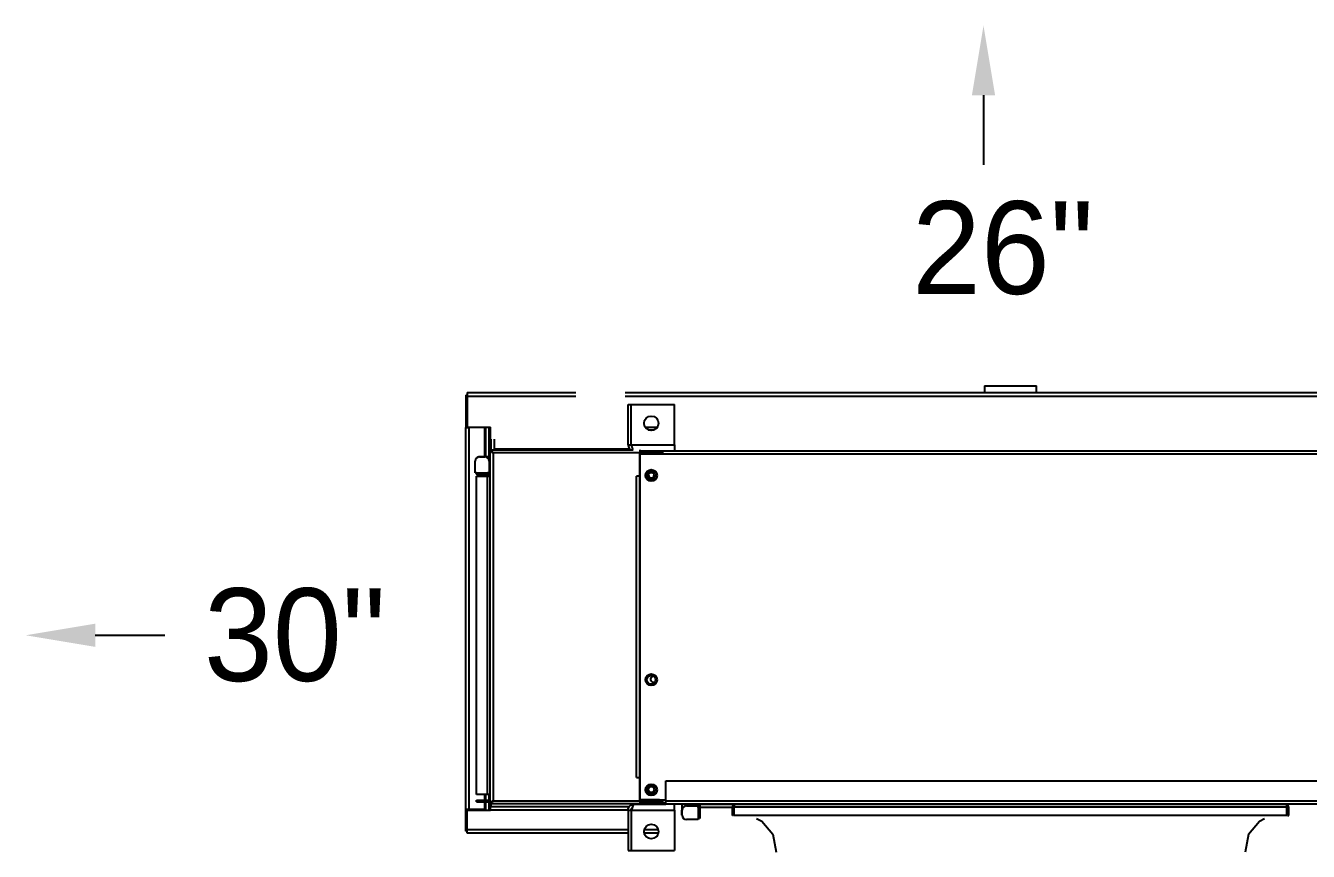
# Model space of a CAD drawing. Header units: inches. Extents: x 547 to 857, y -251 to -55.
# Drawn here: x 751 to 778.67, y -122.86 to -105.05 of the extents above; entities that cross this region are included whole.
import ezdxf

# ---------------------------------------------------------------- set-up
doc = ezdxf.new("R2010")
doc.units = ezdxf.units.IN
doc.header["$MEASUREMENT"] = 0

msp = doc.modelspace()

# ---------------------------------------------------------------- linework, layer by layer
at = {"linetype": 'Continuous', "lineweight": 25}
for p, q in [((771.6661, -106.55), (771.6661, -108.05)), ((771.6873, -112.8171), (771.6873, -112.9635)), ((771.6873, -112.8171), (772.8123, -112.8171)), ((771.6873, -112.8171), (771.6873, -112.9635)), ((771.6873, -112.8171), (772.8123, -112.8171)), ((772.8123, -112.9635), (772.8123, -112.8171)), ((772.8123, -112.9635), (772.8123, -112.8171)), ((760.502, -113.0161), (760.502, -113.7192)), ((760.502, -113.0161), (760.527, -113.0161)), ((760.502, -113.0161), (760.502, -113.7192)), ((760.502, -113.0161), (760.527, -113.0161)), ((760.502, -113.0161), (760.502, -113.7192)), ((760.502, -113.0161), (760.527, -113.0161)), ((760.527, -112.9635), (760.527, -113.042)), ((760.527, -112.9635), (762.8745, -112.9635)), ((760.527, -112.9635), (760.527, -113.042)), ((760.527, -112.9635), (760.527, -113.042)), ((760.527, -112.9635), (762.8745, -112.9635)), ((760.527, -113.042), (760.527, -113.7122)), ((760.527, -113.042), (762.8745, -113.042)), ((760.527, -113.042), (760.527, -113.7122)), ((760.527, -113.042), (760.527, -113.7122)), ((760.527, -113.042), (762.8745, -113.042)), ((763.937, -112.9635), (780.5625, -112.9635)), ((763.937, -113.042), (780.5625, -113.042)), ((763.9998, -114.0872), (763.9998, -113.2192)), ((763.9998, -113.2192), (764.0648, -113.2192)), ((763.9998, -114.0872), (763.9998, -113.2192)), ((763.9998, -113.2192), (764.0648, -113.2192)), ((763.9998, -114.0872), (763.9998, -113.2192)), ((763.9998, -113.2192), (764.0648, -113.2192)), ((764.0648, -114.0872), (764.0648, -113.2192)), ((764.0648, -114.0872), (764.0648, -113.2192)), ((764.0648, -114.0872), (764.0648, -113.2192)), ((764.0683, -113.2192), (764.9998, -113.2192)), ((764.0683, -114.0872), (764.0683, -113.2192)), ((764.0683, -113.2192), (764.9998, -113.2192)), ((764.0683, -114.0872), (764.0683, -113.2192)), ((764.0683, -113.2192), (764.9998, -113.2192)), ((764.0683, -114.0872), (764.0683, -113.2192)), ((764.9998, -114.0872), (764.9998, -113.2192)), ((764.9998, -114.0872), (764.9998, -113.2192)), ((764.9998, -114.0872), (764.9998, -113.2192)), ((760.502, -121.9536), (760.502, -113.7192)), ((760.502, -113.7192), (760.5685, -113.7192)), ((760.502, -121.9536), (760.502, -113.7192)), ((760.502, -113.7192), (760.5685, -113.7192)), ((760.502, -121.9536), (760.502, -113.7192)), ((760.502, -113.7192), (760.5685, -113.7192)), ((760.527, -113.7192), (760.527, -113.7122)), ((760.527, -113.7122), (761.027, -113.7122)), ((760.527, -113.7192), (760.527, -113.7122)), ((760.527, -113.7122), (761.027, -113.7122)), ((760.527, -113.7192), (760.527, -113.7122)), ((760.527, -113.7122), (761.027, -113.7122)), ((760.552, -113.7122), (760.552, -113.7192)), ((760.552, -113.7122), (760.552, -113.7192)), ((760.552, -113.7122), (760.552, -113.7192)), ((760.5558, -113.7192), (760.5558, -113.7122)), ((760.5558, -113.7192), (760.5558, -113.7122)), ((760.5558, -113.7192), (760.5558, -113.7122)), ((760.5685, -121.9536), (760.5685, -113.7192)), ((760.9083, -113.7192), (760.5685, -113.7192)), ((760.5685, -121.9536), (760.5685, -113.7192)), ((760.9083, -113.7192), (760.5685, -113.7192)), ((760.5685, -121.9536), (760.5685, -113.7192)), ((760.9083, -113.7192), (760.5685, -113.7192)), ((760.6223, -113.7192), (760.6223, -113.7122)), ((760.6223, -113.7192), (760.6223, -113.7122)), ((760.6223, -113.7192), (760.6223, -113.7122)), ((760.9083, -114.3495), (760.9083, -113.7192)), ((760.9083, -114.3495), (760.9083, -113.7192)), ((760.9083, -114.3495), (760.9083, -113.7192)), ((760.9308, -114.3495), (760.9308, -113.7122)), ((760.9308, -114.3495), (760.9308, -113.7122)), ((760.9308, -114.3495), (760.9308, -113.7122)), ((760.9973, -113.7122), (760.9973, -114.3495)), ((760.9973, -113.7122), (760.9973, -114.3495)), ((760.9973, -113.7122), (760.9973, -114.3495)), ((761.027, -113.7677), (761.027, -113.7122)), ((761.027, -113.7677), (761.027, -113.7122)), ((761.027, -113.7677), (761.027, -113.7122)), ((764.0648, -113.7122), (764.0683, -113.7122)), ((764.0648, -113.7122), (764.0683, -113.7122)), ((764.0648, -113.7122), (764.0683, -113.7122)), ((764.3698, -113.7122), (764.6297, -113.7122)), ((764.3698, -113.7122), (764.6297, -113.7122)), ((764.3698, -113.7122), (764.6297, -113.7122)), ((761.027, -113.9657), (761.027, -113.7677)), ((761.027, -113.9657), (761.027, -113.7677)), ((761.027, -113.9657), (761.027, -113.7677)), ((761.0388, -113.9657), (761.0388, -114.2259)), ((761.0388, -113.9657), (761.0388, -114.2259)), ((761.0388, -113.9657), (761.0388, -114.2259)), ((761.1129, -113.9657), (761.1129, -114.184)), ((761.1129, -113.9657), (761.1129, -114.184)), ((761.1129, -113.9657), (761.1129, -114.184)), ((764.0648, -113.7677), (764.0683, -113.7677)), ((764.0648, -113.7677), (764.0683, -113.7677)), ((764.0648, -113.7677), (764.0683, -113.7677)), ((764.0648, -113.9657), (764.0683, -113.9657)), ((764.0648, -113.9657), (764.0683, -113.9657)), ((764.0648, -113.9657), (764.0683, -113.9657)), ((764.4351, -113.7677), (764.5644, -113.7677)), ((764.4351, -113.7677), (764.5644, -113.7677)), ((764.4351, -113.7677), (764.5644, -113.7677)), ((761.0214, -121.8063), (761.0214, -114.2259)), ((761.0214, -114.2259), (761.0464, -114.2259)), ((761.0214, -121.8063), (761.0214, -114.2259)), ((761.0214, -114.2259), (761.0464, -114.2259)), ((761.0214, -121.8063), (761.0214, -114.2259)), ((761.0214, -114.2259), (761.0464, -114.2259)), ((761.0499, -114.1973), (764.1093, -114.1973)), ((761.0499, -114.1973), (761.0499, -114.2223)), ((761.0499, -114.1973), (764.1093, -114.1973)), ((761.0499, -114.1973), (761.0499, -114.2223)), ((761.0499, -114.1973), (764.1093, -114.1973)), ((761.0499, -114.1973), (761.0499, -114.2223)), ((764.2494, -114.2638), (761.0879, -114.2638)), ((761.0879, -114.2638), (761.0879, -121.7683)), ((764.2494, -114.2638), (761.0879, -114.2638)), ((761.0879, -114.2638), (761.0879, -121.7683)), ((764.2494, -114.2638), (761.0879, -114.2638)), ((761.0879, -114.2638), (761.0879, -121.7683)), ((761.1129, -114.184), (761.1129, -114.1973)), ((764.044, -114.184), (761.1129, -114.184)), ((761.1129, -114.184), (761.1129, -114.1973)), ((764.044, -114.184), (761.1129, -114.184)), ((761.1129, -114.184), (761.1129, -114.1973)), ((764.044, -114.184), (761.1129, -114.184)), ((763.9998, -114.0872), (764.0648, -114.0872)), ((763.9998, -114.0872), (764.0648, -114.0872)), ((763.9998, -114.0872), (764.0648, -114.0872)), ((764.0683, -114.0872), (764.9998, -114.0872)), ((764.0683, -114.0872), (764.9998, -114.0872)), ((764.0683, -114.0872), (764.9998, -114.0872)), ((764.2494, -114.2006), (764.2494, -114.2638)), ((764.2494, -114.2006), (764.2494, -114.2638)), ((764.2494, -114.2006), (764.2494, -114.2638)), ((764.2494, -114.2192), (764.7498, -114.2192)), ((764.2494, -114.2192), (764.7498, -114.2192)), ((764.2494, -114.2192), (764.7498, -114.2192)), ((764.6714, -114.2255), (764.2494, -114.2255)), ((764.6714, -114.2255), (764.2494, -114.2255)), ((764.6714, -114.2255), (764.2494, -114.2255)), ((764.2498, -114.2505), (764.2494, -114.2505)), ((764.2498, -114.2505), (764.2494, -114.2505)), ((764.2498, -114.2505), (764.2494, -114.2505)), ((764.2494, -114.7638), (764.2494, -114.2638)), ((764.2494, -114.7638), (764.2494, -114.2638)), ((764.2494, -114.7638), (764.2494, -114.2638)), ((764.2495, -114.2192), (764.2495, -114.2255)), ((764.2495, -114.2192), (764.2495, -114.2255)), ((764.2495, -114.2192), (764.2495, -114.2255)), ((764.2495, -114.2505), (764.2495, -114.2855)), ((764.2495, -114.2505), (764.2495, -114.2855)), ((764.2495, -114.2505), (764.2495, -114.2855)), ((764.2498, -114.2505), (764.2498, -114.282)), ((764.6714, -114.2505), (764.2498, -114.2505)), ((764.2498, -114.2505), (764.2498, -114.282)), ((764.6714, -114.2505), (764.2498, -114.2505)), ((764.2498, -114.2505), (764.2498, -114.282)), ((764.6714, -114.2505), (764.2498, -114.2505)), ((764.6714, -114.282), (764.2498, -114.282)), ((764.6714, -114.282), (764.2498, -114.282)), ((764.6714, -114.282), (764.2498, -114.282)), ((764.6714, -114.2505), (764.6714, -114.2255)), ((764.6714, -114.2505), (764.6714, -114.2255)), ((764.6714, -114.2505), (764.6714, -114.2255)), ((764.6714, -114.2505), (764.6714, -114.282)), ((764.6714, -114.2505), (764.6714, -114.282)), ((764.6714, -114.2505), (764.6714, -114.282)), ((764.7498, -114.2857), (764.7498, -114.2192)), ((764.7498, -114.2857), (764.7498, -114.2192)), ((764.7498, -114.2857), (764.7498, -114.2192)), ((764.7498, -114.2192), (779.7498, -114.2192)), ((764.9998, -114.0872), (764.9998, -114.2192)), ((764.9998, -114.0872), (764.9998, -114.2192)), ((764.9998, -114.0872), (764.9998, -114.2192)), ((760.7024, -114.6935), (760.7024, -114.4435)), ((760.7024, -114.6935), (760.7024, -114.4435)), ((760.7024, -114.6935), (760.7024, -114.4435)), ((760.7961, -114.3497), (760.9056, -114.3497)), ((760.7961, -114.3497), (760.9056, -114.3497)), ((760.7961, -114.3497), (760.9056, -114.3497)), ((761.0214, -114.3495), (760.7964, -114.3495)), ((761.0214, -114.3495), (760.7964, -114.3495)), ((761.0214, -114.3495), (760.7964, -114.3495)), ((760.9994, -114.4435), (760.9994, -114.6935)), ((760.9994, -114.4435), (760.9994, -114.6935)), ((760.9994, -114.4435), (760.9994, -114.6935)), ((764.2495, -121.7467), (764.2495, -114.2855)), ((764.6714, -114.2855), (764.2495, -114.2855)), ((764.2495, -121.7467), (764.2495, -114.2855)), ((764.6714, -114.2855), (764.2495, -114.2855)), ((764.2495, -121.7467), (764.2495, -114.2855)), ((764.6714, -114.2855), (764.2495, -114.2855)), ((764.2498, -114.2857), (764.2498, -121.7465)), ((764.2498, -114.2857), (764.7498, -114.2857)), ((764.2498, -114.2857), (764.2498, -121.7465)), ((764.2498, -114.2857), (764.7498, -114.2857)), ((764.2498, -114.2857), (764.2498, -121.7465)), ((764.2498, -114.2857), (764.7498, -114.2857)), ((764.6714, -114.2857), (764.6714, -114.2855)), ((764.6714, -114.2857), (764.6714, -114.2855)), ((764.6714, -114.2857), (764.6714, -114.2855)), ((764.7498, -114.2857), (779.7498, -114.2857)), ((760.7259, -114.6935), (760.7024, -114.6935)), ((760.7259, -114.6935), (760.7024, -114.6935)), ((760.7259, -114.6935), (760.7024, -114.6935)), ((760.7259, -114.6935), (760.9654, -114.6935)), ((760.7259, -114.725), (760.7259, -114.6935)), ((760.7259, -114.6935), (760.9654, -114.6935)), ((760.7259, -114.725), (760.7259, -114.6935)), ((760.7259, -114.6935), (760.9654, -114.6935)), ((760.7259, -114.725), (760.7259, -114.6935)), ((760.7259, -114.725), (760.9654, -114.725)), ((760.7259, -114.725), (760.9654, -114.725)), ((760.7259, -114.725), (760.9654, -114.725)), ((760.7259, -121.631), (760.7259, -114.7665)), ((760.7259, -114.7665), (760.9654, -114.7665)), ((760.7259, -121.631), (760.7259, -114.7665)), ((760.7259, -114.7665), (760.9654, -114.7665)), ((760.7259, -121.631), (760.7259, -114.7665)), ((760.7259, -114.7665), (760.9654, -114.7665)), ((760.9083, -114.7665), (760.9083, -114.725)), ((760.9083, -114.7665), (760.9083, -114.725)), ((760.9083, -114.7665), (760.9083, -114.725)), ((760.9308, -114.7665), (760.9308, -114.725)), ((760.9308, -114.7665), (760.9308, -114.725)), ((760.9308, -114.7665), (760.9308, -114.725)), ((760.9654, -114.725), (760.9654, -114.6935)), ((760.9994, -114.6935), (760.9654, -114.6935)), ((760.9654, -114.725), (760.9654, -114.6935)), ((760.9994, -114.6935), (760.9654, -114.6935)), ((760.9654, -114.725), (760.9654, -114.6935)), ((760.9994, -114.6935), (760.9654, -114.6935)), ((760.9654, -121.631), (760.9654, -114.7665)), ((760.9654, -114.7665), (761.0214, -114.7665)), ((760.9654, -121.631), (760.9654, -114.7665)), ((760.9654, -114.7665), (761.0214, -114.7665)), ((760.9654, -121.631), (760.9654, -114.7665)), ((760.9654, -114.7665), (761.0214, -114.7665)), ((760.9973, -114.6935), (760.9973, -114.7008)), ((760.9973, -114.6935), (760.9973, -114.7008)), ((760.9973, -114.6935), (760.9973, -114.7008)), ((760.9973, -114.74), (760.9973, -114.7665)), ((760.9973, -114.74), (760.9973, -114.7665)), ((760.9973, -114.74), (760.9973, -114.7665)), ((760.9994, -114.6465), (761.0214, -114.6465)), ((760.9994, -114.6465), (761.0214, -114.6465)), ((760.9994, -114.6465), (761.0214, -114.6465)), ((764.2494, -114.7638), (764.1829, -114.7638)), ((764.1829, -121.2683), (764.1829, -114.7638)), ((764.2494, -114.7638), (764.1829, -114.7638)), ((764.1829, -121.2683), (764.1829, -114.7638)), ((764.2494, -114.7638), (764.1829, -114.7638)), ((764.1829, -121.2683), (764.1829, -114.7638)), ((764.2494, -114.7638), (764.2494, -121.2683)), ((764.2494, -114.7638), (764.2494, -121.2683)), ((764.2494, -114.7638), (764.2494, -121.2683)), ((752.5023, -118.1978), (754.0023, -118.1978)), ((764.1829, -121.2683), (764.2494, -121.2683)), ((764.1829, -121.2683), (764.2494, -121.2683)), ((764.1829, -121.2683), (764.2494, -121.2683)), ((764.2494, -121.7683), (764.2494, -121.2683)), ((764.2494, -121.7683), (764.2494, -121.2683)), ((764.2494, -121.7683), (764.2494, -121.2683)), ((764.8163, -121.7715), (764.8163, -121.338)), ((764.8163, -121.7715), (764.8163, -121.338)), ((764.8163, -121.338), (779.6833, -121.338)), ((764.8163, -121.7715), (764.8163, -121.338)), ((760.9654, -121.631), (760.7259, -121.631)), ((760.9654, -121.631), (760.7259, -121.631)), ((760.9654, -121.631), (760.7259, -121.631)), ((760.7259, -121.7875), (760.7259, -121.756)), ((760.7259, -121.756), (760.9654, -121.756)), ((760.7259, -121.7875), (760.7259, -121.756)), ((760.7259, -121.756), (760.9654, -121.756)), ((760.7259, -121.7875), (760.7259, -121.756)), ((760.7259, -121.756), (760.9654, -121.756)), ((760.9083, -121.756), (760.9083, -121.631)), ((760.9083, -121.756), (760.9083, -121.631)), ((760.9083, -121.756), (760.9083, -121.631)), ((760.9308, -121.756), (760.9308, -121.631)), ((760.9308, -121.756), (760.9308, -121.631)), ((760.9308, -121.756), (760.9308, -121.631)), ((761.0214, -121.631), (760.9654, -121.631)), ((761.0214, -121.631), (760.9654, -121.631)), ((761.0214, -121.631), (760.9654, -121.631)), ((760.9654, -121.756), (760.9654, -121.7875)), ((760.9654, -121.756), (760.9654, -121.7875)), ((760.9654, -121.756), (760.9654, -121.7875)), ((760.9973, -121.631), (760.9973, -121.741)), ((760.9973, -121.631), (760.9973, -121.741)), ((760.9973, -121.631), (760.9973, -121.741)), ((761.0069, -121.756), (761.0069, -121.631)), ((761.0069, -121.756), (761.0069, -121.631)), ((761.0069, -121.756), (761.0069, -121.631)), ((761.0214, -121.756), (761.0069, -121.756)), ((761.0214, -121.756), (761.0069, -121.756)), ((761.0214, -121.756), (761.0069, -121.756)), ((764.2495, -121.7817), (764.2495, -121.7467)), ((764.6714, -121.7467), (764.2495, -121.7467)), ((764.2495, -121.7817), (764.2495, -121.7467)), ((764.6714, -121.7467), (764.2495, -121.7467)), ((764.2495, -121.7817), (764.2495, -121.7467)), ((764.6714, -121.7467), (764.2495, -121.7467)), ((764.2498, -121.7465), (764.7498, -121.7465)), ((764.2498, -121.7465), (764.7498, -121.7465)), ((764.2498, -121.7465), (764.7498, -121.7465)), ((764.2498, -121.7817), (764.2498, -121.7502)), ((764.6714, -121.7502), (764.2498, -121.7502)), ((764.2498, -121.7817), (764.2498, -121.7502)), ((764.6714, -121.7502), (764.2498, -121.7502)), ((764.2498, -121.7817), (764.2498, -121.7502)), ((764.6714, -121.7502), (764.2498, -121.7502)), ((764.3225, -121.7467), (764.3225, -121.7502)), ((764.3225, -121.7467), (764.3225, -121.7502)), ((764.3225, -121.7467), (764.3225, -121.7502)), ((764.6755, -121.7465), (764.6714, -121.7467)), ((764.6714, -121.7467), (764.6714, -121.7465)), ((764.6755, -121.7465), (764.6714, -121.7467)), ((764.6714, -121.7467), (764.6714, -121.7465)), ((764.6755, -121.7465), (764.6714, -121.7467)), ((764.6714, -121.7467), (764.6714, -121.7465)), ((764.6714, -121.7817), (764.6714, -121.7502)), ((764.6714, -121.7817), (764.6714, -121.7502)), ((764.6714, -121.7817), (764.6714, -121.7502)), ((764.7498, -121.813), (764.7498, -121.7465)), ((764.7498, -121.7465), (764.8163, -121.7465)), ((764.7498, -121.813), (764.7498, -121.7465)), ((764.7498, -121.7465), (764.8163, -121.7465)), ((764.7498, -121.813), (764.7498, -121.7465)), ((764.7498, -121.7465), (764.8163, -121.7465)), ((760.5685, -121.9536), (760.502, -121.9536)), ((760.502, -122.4223), (760.502, -121.9536)), ((760.5685, -121.9536), (760.502, -121.9536)), ((760.502, -122.4223), (760.502, -121.9536)), ((760.5685, -121.9536), (760.502, -121.9536)), ((760.502, -122.4223), (760.502, -121.9536)), ((760.527, -121.967), (760.527, -121.9536)), ((760.527, -121.967), (760.527, -121.9536)), ((760.527, -121.967), (760.527, -121.9536)), ((760.527, -121.967), (761.027, -121.967)), ((760.527, -122.3965), (760.527, -121.967)), ((760.527, -121.967), (761.027, -121.967)), ((760.527, -122.3965), (760.527, -121.967)), ((760.527, -121.967), (761.027, -121.967)), ((760.527, -122.3965), (760.527, -121.967)), ((760.552, -121.9536), (760.552, -121.967)), ((760.552, -121.9536), (760.552, -121.967)), ((760.552, -121.9536), (760.552, -121.967)), ((760.5558, -121.967), (760.5558, -121.9536)), ((760.5558, -121.967), (760.5558, -121.9536)), ((760.5558, -121.967), (760.5558, -121.9536)), ((760.9083, -121.9536), (760.5685, -121.9536)), ((760.9083, -121.9536), (760.5685, -121.9536)), ((760.9083, -121.9536), (760.5685, -121.9536)), ((760.6223, -121.967), (760.6223, -121.9536)), ((760.6223, -121.967), (760.6223, -121.9536)), ((760.6223, -121.967), (760.6223, -121.9536)), ((760.7259, -121.7875), (760.9654, -121.7875)), ((760.7259, -121.7875), (760.9654, -121.7875)), ((760.7259, -121.7875), (760.9654, -121.7875)), ((760.9083, -121.9536), (760.9083, -121.7875)), ((760.9083, -121.9536), (760.9083, -121.7875)), ((760.9083, -121.9536), (760.9083, -121.7875)), ((760.9308, -121.967), (760.9308, -121.7875)), ((760.9308, -121.967), (760.9308, -121.7875)), ((760.9308, -121.967), (760.9308, -121.7875)), ((760.9973, -121.7801), (760.9973, -121.967)), ((760.9973, -121.7801), (760.9973, -121.967)), ((760.9973, -121.7801), (760.9973, -121.967)), ((761.0214, -121.8063), (761.0464, -121.8063)), ((761.0214, -121.8063), (761.0464, -121.8063)), ((761.0214, -121.8063), (761.0464, -121.8063)), ((761.027, -121.967), (761.027, -121.9005)), ((764.0208, -121.9005), (761.027, -121.9005)), ((761.027, -121.967), (761.027, -121.9005)), ((764.0208, -121.9005), (761.027, -121.9005)), ((761.027, -121.967), (761.027, -121.9005)), ((764.0208, -121.9005), (761.027, -121.9005)), ((764.0002, -121.967), (761.027, -121.967)), ((764.0002, -121.967), (761.027, -121.967)), ((764.0002, -121.967), (761.027, -121.967)), ((761.0388, -121.8063), (761.0388, -121.9005)), ((761.0388, -121.8063), (761.0388, -121.9005)), ((761.0388, -121.8063), (761.0388, -121.9005)), ((761.0499, -121.8348), (761.0499, -121.8098)), ((761.0499, -121.8348), (761.0499, -121.8098)), ((761.0499, -121.8348), (761.0499, -121.8098)), ((764.2494, -121.8348), (761.0499, -121.8348)), ((764.2494, -121.8348), (761.0499, -121.8348)), ((764.2494, -121.8348), (761.0499, -121.8348)), ((761.0879, -121.7683), (764.2494, -121.7683)), ((761.0879, -121.7683), (764.2494, -121.7683)), ((761.0879, -121.7683), (764.2494, -121.7683)), ((763.9998, -121.97), (764.0648, -121.97)), ((763.9998, -121.97), (763.9998, -122.838)), ((763.9998, -121.97), (764.0648, -121.97)), ((763.9998, -121.97), (763.9998, -122.838)), ((763.9998, -121.97), (764.0648, -121.97)), ((763.9998, -121.97), (763.9998, -122.838)), ((764.0648, -121.97), (764.0648, -122.838)), ((764.0648, -121.97), (764.0648, -122.838)), ((764.0648, -121.97), (764.0648, -122.838)), ((764.0692, -121.967), (764.0652, -121.967)), ((764.0692, -121.967), (764.0652, -121.967)), ((764.0692, -121.967), (764.0652, -121.967)), ((764.0683, -121.97), (764.9998, -121.97)), ((764.0683, -121.97), (764.0683, -122.838)), ((764.0683, -121.97), (764.9998, -121.97)), ((764.0683, -121.97), (764.0683, -122.838)), ((764.0683, -121.97), (764.9998, -121.97)), ((764.0683, -121.97), (764.0683, -122.838)), ((764.1318, -121.838), (764.8163, -121.838)), ((764.1318, -121.838), (764.8163, -121.838)), ((764.1318, -121.838), (764.8163, -121.838)), ((764.2494, -121.7683), (764.2494, -121.8348)), ((764.2494, -121.7683), (764.2494, -121.8348)), ((764.2494, -121.7683), (764.2494, -121.8348)), ((764.2494, -121.7817), (764.2498, -121.7817)), ((764.2494, -121.7817), (764.2498, -121.7817)), ((764.2494, -121.7817), (764.2498, -121.7817)), ((764.2494, -121.8067), (764.6714, -121.8067)), ((764.2494, -121.8067), (764.6714, -121.8067)), ((764.2494, -121.8067), (764.6714, -121.8067)), ((764.6714, -121.7817), (764.2498, -121.7817)), ((764.6714, -121.7817), (764.2498, -121.7817)), ((764.6714, -121.7817), (764.2498, -121.7817)), ((764.6714, -121.7817), (764.6714, -121.8067)), ((764.6714, -121.7817), (764.6714, -121.8067)), ((764.6714, -121.7817), (764.6714, -121.8067)), ((764.7498, -121.8055), (764.6714, -121.8055)), ((764.7498, -121.8055), (764.6714, -121.8055)), ((764.7498, -121.8055), (764.6714, -121.8055)), ((764.7498, -121.813), (764.8163, -121.813)), ((764.7498, -121.813), (764.8163, -121.813)), ((764.7498, -121.813), (764.8163, -121.813)), ((764.8163, -121.838), (764.8163, -121.7715)), ((764.8163, -121.838), (764.8163, -121.7715)), ((764.8163, -121.7715), (779.6833, -121.7715)), ((764.8163, -121.838), (764.8163, -121.7715)), ((779.6833, -121.838), (764.8163, -121.838)), ((764.9998, -121.97), (764.9998, -121.838)), ((764.9998, -121.97), (764.9998, -121.838)), ((764.9998, -121.97), (764.9998, -121.838)), ((764.9998, -121.97), (764.9998, -122.838)), ((764.9998, -121.97), (764.9998, -122.838)), ((764.9998, -121.97), (764.9998, -122.838)), ((765.1594, -122.0802), (765.1594, -121.9707)), ((765.1594, -121.9707), (765.1644, -121.9707)), ((765.1641, -121.9707), (765.1641, -121.838)), ((765.1644, -122.0802), (765.1644, -121.9707)), ((765.2581, -121.877), (765.5081, -121.877)), ((765.4611, -121.838), (765.4611, -121.877)), ((765.5081, -121.877), (765.5081, -121.911)), ((765.5098, -121.9005), (765.5081, -121.9005)), ((765.5081, -121.911), (765.5396, -121.911)), ((765.5081, -121.911), (765.5081, -122.1505)), ((765.5396, -121.911), (765.5396, -122.1505)), ((765.5432, -121.967), (765.5396, -121.967)), ((765.5439, -121.9005), (765.5412, -121.9005)), ((765.5432, -121.911), (765.5432, -122.1505)), ((766.2498, -121.911), (765.5432, -121.911)), ((766.2498, -121.9045), (766.2748, -121.9045)), ((766.2498, -122.088), (766.2498, -121.9045)), ((766.2748, -121.9045), (766.2748, -122.088)), ((766.2887, -121.911), (766.2748, -121.911)), ((778.2108, -121.9045), (766.2887, -121.9045)), ((766.2887, -122.088), (766.2887, -121.9045)), ((778.2108, -122.088), (778.2108, -121.9045)), ((778.2248, -121.911), (778.2108, -121.911)), ((778.2498, -121.9045), (778.2248, -121.9045)), ((778.2248, -121.9045), (778.2248, -122.088)), ((778.2498, -122.088), (778.2498, -121.9045)), ((765.1594, -122.0802), (765.1644, -122.0802)), ((765.5081, -122.174), (765.2581, -122.174)), ((765.5081, -122.1505), (765.5081, -122.174)), ((765.5081, -122.1505), (765.5396, -122.1505)), ((766.2748, -122.088), (766.2498, -122.088)), ((778.2108, -122.088), (766.2887, -122.088)), ((766.7678, -122.1505), (766.8822, -122.2066)), ((766.8822, -122.2066), (767.1186, -122.4859)), ((777.3809, -122.4859), (777.6173, -122.2066)), ((777.6173, -122.2066), (777.7318, -122.1505)), ((778.2248, -122.088), (778.2498, -122.088)), ((760.527, -122.4223), (760.502, -122.4223)), ((760.527, -122.4223), (760.502, -122.4223)), ((760.527, -122.4223), (760.502, -122.4223)), ((760.527, -122.463), (760.527, -122.3965)), ((763.9998, -122.3965), (760.527, -122.3965)), ((760.527, -122.463), (760.527, -122.3965)), ((763.9998, -122.3965), (760.527, -122.3965)), ((760.527, -122.463), (760.527, -122.3965)), ((763.9998, -122.3965), (760.527, -122.3965)), ((763.9998, -122.463), (760.527, -122.463)), ((763.9998, -122.463), (760.527, -122.463)), ((763.9998, -122.463), (760.527, -122.463)), ((764.0683, -122.3965), (764.0648, -122.3965)), ((764.0683, -122.3965), (764.0648, -122.3965)), ((764.0683, -122.3965), (764.0648, -122.3965)), ((764.0683, -122.463), (764.0648, -122.463)), ((764.0683, -122.463), (764.0648, -122.463)), ((764.0683, -122.463), (764.0648, -122.463)), ((764.6529, -122.463), (764.3467, -122.463)), ((764.6529, -122.463), (764.3467, -122.463)), ((764.6529, -122.463), (764.3467, -122.463)), ((764.652, -122.3965), (764.3475, -122.3965)), ((764.652, -122.3965), (764.3475, -122.3965)), ((764.652, -122.3965), (764.3475, -122.3965)), ((763.9998, -122.838), (764.0648, -122.838)), ((763.9998, -122.838), (764.0648, -122.838)), ((763.9998, -122.838), (764.0648, -122.838)), ((764.0683, -122.838), (764.9998, -122.838)), ((764.0683, -122.838), (764.9998, -122.838)), ((764.0683, -122.838), (764.9998, -122.838))]:
    msp.add_line(p, q, dxfattribs=at)
for p, q in [((765.1641, -121.838), (778.1833, -121.838)), ((767.1186, -122.4859), (767.1907, -122.8786)), ((777.3809, -122.4859), (777.3088, -122.8786))]:
    msp.add_line(p, q)
at = {"linetype": 'Continuous', "lineweight": 25, "flags": 128}
for points in [[(761.0879, -114.2638), (761.0879, -114.2638)], [(761.0879, -114.2638), (761.0879, -114.2638)], [(761.0879, -114.2638), (761.0879, -114.2638)], [(761.0879, -121.7683), (761.0879, -121.7683)], [(761.0879, -121.7683), (761.0879, -121.7683)], [(761.0879, -121.7683), (761.0879, -121.7683)]]:
    msp.add_lwpolyline(points, dxfattribs=at)
at = {"linetype": 'Continuous', "lineweight": 25}
for centre, radius in [((764.4998, -113.6255), 0.1562), ((764.4998, -113.6255), 0.1562), ((764.4998, -113.6255), 0.1562), ((764.4998, -114.7505), 0.125), ((764.4998, -114.7505), 0.125), ((764.4998, -114.7505), 0.125), ((764.4998, -114.7505), 0.0938), ((764.4998, -114.7505), 0.0938), ((764.4998, -114.7505), 0.0938), ((764.4998, -114.7505), 0.0625), ((764.4998, -114.7505), 0.0625), ((764.4998, -114.7505), 0.0625), ((764.4998, -119.1567), 0.125), ((764.4998, -119.1567), 0.125), ((764.4998, -119.1567), 0.125), ((764.4998, -119.1567), 0.0938), ((764.4998, -119.1567), 0.0938), ((764.4998, -119.1567), 0.0938), ((764.4998, -121.5317), 0.125), ((764.4998, -121.5317), 0.125), ((764.4998, -121.5317), 0.125), ((764.4998, -121.5317), 0.0938), ((764.4998, -121.5317), 0.0938), ((764.4998, -121.5317), 0.0938), ((764.4998, -121.5242), 0.0625), ((764.4998, -121.5242), 0.0625), ((764.4998, -121.5242), 0.0625), ((764.4998, -122.4317), 0.1563), ((764.4998, -122.4317), 0.1563), ((764.4998, -122.4317), 0.1563)]:
    msp.add_circle(centre, radius, dxfattribs=at)
for centre, radius, start, end in [((760.7961, -114.4435), 0.0938, 90, 180), ((760.7961, -114.4435), 0.0938, 90, 180), ((760.7961, -114.4435), 0.0938, 90, 180), ((760.7964, -114.4432), 0.0938, 90, 135.06827), ((760.7964, -114.4432), 0.0938, 90, 135.06827), ((760.7964, -114.4432), 0.0938, 90, 135.06827), ((760.9056, -114.4435), 0.0938, 0, 90), ((760.9056, -114.4435), 0.0938, 0, 90), ((760.9056, -114.4435), 0.0938, 0, 90), ((760.7833, -114.7192), 0.0497, 186.63696, 251.75908), ((760.7833, -114.7192), 0.0497, 186.63696, 251.75908), ((760.7833, -114.7192), 0.0497, 186.63696, 251.75908), ((760.7833, -114.7192), 0.0497, 288.24092, 353.36304), ((760.7833, -114.7192), 0.0497, 288.24092, 353.36304), ((760.7833, -114.7192), 0.0497, 288.24092, 353.36304), ((760.9654, -114.7665), 0.073, 39.90374, 90), ((760.9654, -114.7665), 0.073, 39.90374, 90), ((760.9654, -114.7665), 0.073, 39.90374, 90), ((760.9654, -114.7665), 0.0415, 0, 90), ((760.9654, -114.7665), 0.0415, 0, 90), ((760.9654, -114.7665), 0.0415, 0, 90), ((764.4998, -114.743), 0.0625, 183.43981, 356.56019), ((764.4998, -114.743), 0.0625, 183.43981, 356.56019), ((764.4998, -114.743), 0.0625, 183.43981, 356.56019), ((764.5467, -119.149), 0.0625, 73.18559, 305.5796), ((764.5467, -119.149), 0.0625, 73.18559, 305.5796), ((764.5467, -119.149), 0.0625, 73.18559, 305.5796), ((760.9654, -121.7145), 0.0415, 270, 0), ((760.9654, -121.7145), 0.0415, 270, 0), ((760.9654, -121.7145), 0.0415, 270, 0), ((760.9654, -121.7145), 0.073, 270, 320.09626), ((760.9654, -121.7145), 0.073, 270, 320.09626), ((760.9654, -121.7145), 0.073, 270, 320.09626), ((764.8163, -121.7715), 0.0665, 218.61324, 270), ((764.8163, -121.7715), 0.0665, 218.61324, 270), ((764.8163, -121.7715), 0.0665, 218.61324, 270), ((765.2581, -121.9707), 0.0938, 90, 180), ((765.2579, -122.0802), 0.0938, 180, 270), ((765.2581, -122.0802), 0.0938, 180, 270)]:
    msp.add_arc(centre, radius, start, end, dxfattribs=at)
for points, knots in [([(761.0214, -114.2259), (761.0218, -114.2264), (761.0227, -114.2274), (761.0288, -114.2301), (761.0365, -114.2334), (761.0471, -114.2389), (761.0636, -114.2493), (761.0787, -114.2584), (761.0879, -114.2638)], [0, 0, 0, 0, 0.1570937, 0.2974345, 0.4217231, 0.5309915, 0.7167197, 1, 1, 1, 1]), ([(761.0214, -114.2259), (761.0218, -114.2264), (761.0227, -114.2274), (761.0288, -114.2301), (761.0365, -114.2334), (761.0471, -114.2389), (761.0636, -114.2493), (761.0787, -114.2584), (761.0879, -114.2638)], [0, 0, 0, 0, 0.1570937, 0.2974345, 0.4217231, 0.5309915, 0.7167197, 1, 1, 1, 1]), ([(761.0214, -114.2259), (761.0218, -114.2264), (761.0227, -114.2274), (761.0288, -114.2301), (761.0365, -114.2334), (761.0471, -114.2389), (761.0636, -114.2493), (761.0787, -114.2584), (761.0879, -114.2638)], [0, 0, 0, 0, 0.1570937, 0.2974345, 0.4217231, 0.5309915, 0.7167197, 1, 1, 1, 1]), ([(761.0464, -114.2259), (761.0467, -114.2264), (761.0472, -114.2274), (761.0511, -114.2301), (761.0559, -114.2335), (761.0627, -114.2391), (761.0729, -114.2495), (761.0822, -114.2584), (761.0879, -114.2638)], [0, 0, 0, 0, 0.1438783, 0.2741172, 0.392286, 0.5004923, 0.6949802, 1, 1, 1, 1]), ([(761.0464, -114.2259), (761.0467, -114.2264), (761.0472, -114.2274), (761.0511, -114.2301), (761.0559, -114.2335), (761.0627, -114.2391), (761.0729, -114.2495), (761.0822, -114.2584), (761.0879, -114.2638)], [0, 0, 0, 0, 0.1438783, 0.2741172, 0.392286, 0.5004923, 0.6949802, 1, 1, 1, 1]), ([(761.0464, -114.2259), (761.0467, -114.2264), (761.0472, -114.2274), (761.0511, -114.2301), (761.0559, -114.2335), (761.0627, -114.2391), (761.0729, -114.2495), (761.0822, -114.2584), (761.0879, -114.2638)], [0, 0, 0, 0, 0.1438783, 0.2741172, 0.392286, 0.5004923, 0.6949802, 1, 1, 1, 1]), ([(761.0879, -114.2638), (761.0835, -114.2565), (761.0738, -114.2406), (761.0612, -114.2203), (761.0537, -114.2053), (761.0506, -114.1983), (761.0501, -114.1976), (761.0499, -114.1973)], [0, 0, 0, 0, 0.2277363, 0.4962021, 0.6892004, 0.8824379, 1, 1, 1, 1]), ([(761.0879, -114.2638), (761.0835, -114.2565), (761.0738, -114.2406), (761.0612, -114.2203), (761.0537, -114.2053), (761.0506, -114.1983), (761.0501, -114.1976), (761.0499, -114.1973)], [0, 0, 0, 0, 0.2277363, 0.4962021, 0.6892004, 0.8824379, 1, 1, 1, 1]), ([(761.0879, -114.2638), (761.0835, -114.2565), (761.0738, -114.2406), (761.0612, -114.2203), (761.0537, -114.2053), (761.0506, -114.1983), (761.0501, -114.1976), (761.0499, -114.1973)], [0, 0, 0, 0, 0.2277363, 0.4962021, 0.6892004, 0.8824379, 1, 1, 1, 1]), ([(761.0879, -114.2638), (761.0818, -114.2576), (761.0719, -114.2474), (761.06, -114.2352), (761.0535, -114.227), (761.0506, -114.2229), (761.0501, -114.2225), (761.0499, -114.2223)], [0, 0, 0, 0, 0.3356221, 0.5506471, 0.7242724, 0.8985468, 1, 1, 1, 1]), ([(761.0879, -114.2638), (761.0818, -114.2576), (761.0719, -114.2474), (761.06, -114.2352), (761.0535, -114.227), (761.0506, -114.2229), (761.0501, -114.2225), (761.0499, -114.2223)], [0, 0, 0, 0, 0.3356221, 0.5506471, 0.7242724, 0.8985468, 1, 1, 1, 1]), ([(761.0879, -114.2638), (761.0818, -114.2576), (761.0719, -114.2474), (761.06, -114.2352), (761.0535, -114.227), (761.0506, -114.2229), (761.0501, -114.2225), (761.0499, -114.2223)], [0, 0, 0, 0, 0.3356221, 0.5506471, 0.7242724, 0.8985468, 1, 1, 1, 1]), ([(763.9998, -114.0872), (764.001, -114.1012), (764.0036, -114.1292), (764.0239, -114.1658), (764.0441, -114.1891), (764.0584, -114.1961), (764.0609, -114.1973)], [0, 0, 0, 0, 0.3077552, 0.6156747, 0.930549, 1, 1, 1, 1]), ([(763.9998, -114.0872), (764.001, -114.1012), (764.0036, -114.1292), (764.0239, -114.1658), (764.0441, -114.1891), (764.0584, -114.1961), (764.0609, -114.1973)], [0, 0, 0, 0, 0.3077552, 0.6156747, 0.930549, 1, 1, 1, 1]), ([(763.9998, -114.0872), (764.001, -114.1012), (764.0036, -114.1292), (764.0239, -114.1658), (764.0441, -114.1891), (764.0584, -114.1961), (764.0609, -114.1973)], [0, 0, 0, 0, 0.3077552, 0.6156747, 0.930549, 1, 1, 1, 1]), ([(764.0648, -114.0872), (764.0653, -114.0935), (764.0664, -114.1062), (764.0734, -114.1217), (764.0796, -114.1287), (764.0823, -114.1316)], [0, 0, 0, 0, 0.3672053, 0.7336714, 1, 1, 1, 1]), ([(764.0648, -114.0872), (764.0653, -114.0935), (764.0664, -114.1062), (764.0734, -114.1217), (764.0796, -114.1287), (764.0823, -114.1316)], [0, 0, 0, 0, 0.3672053, 0.7336714, 1, 1, 1, 1]), ([(764.0648, -114.0872), (764.0653, -114.0935), (764.0664, -114.1062), (764.0734, -114.1217), (764.0796, -114.1287), (764.0823, -114.1316)], [0, 0, 0, 0, 0.3672053, 0.7336714, 1, 1, 1, 1]), ([(764.1093, -114.1973), (764.1062, -114.1922), (764.0978, -114.1784), (764.0842, -114.1386), (764.0736, -114.1043), (764.0683, -114.0872)], [0, 0, 0, 0, 0.2268035, 0.6134037, 1, 1, 1, 1]), ([(764.1093, -114.1973), (764.1062, -114.1922), (764.0978, -114.1784), (764.0842, -114.1386), (764.0736, -114.1043), (764.0683, -114.0872)], [0, 0, 0, 0, 0.2268035, 0.6134037, 1, 1, 1, 1]), ([(764.1093, -114.1973), (764.1062, -114.1922), (764.0978, -114.1784), (764.0842, -114.1386), (764.0736, -114.1043), (764.0683, -114.0872)], [0, 0, 0, 0, 0.2268035, 0.6134037, 1, 1, 1, 1]), ([(764.735, -114.2857), (764.733, -114.282), (764.7272, -114.2715), (764.7092, -114.259), (764.6889, -114.2513), (764.6758, -114.2507), (764.6714, -114.2505)], [0, 0, 0, 0, 0.1807505, 0.5061596, 0.8322037, 1, 1, 1, 1]), ([(764.735, -114.2857), (764.733, -114.282), (764.7272, -114.2715), (764.7092, -114.259), (764.6889, -114.2513), (764.6758, -114.2507), (764.6714, -114.2505)], [0, 0, 0, 0, 0.1807505, 0.5061596, 0.8322037, 1, 1, 1, 1]), ([(764.735, -114.2857), (764.733, -114.282), (764.7272, -114.2715), (764.7092, -114.259), (764.6889, -114.2513), (764.6758, -114.2507), (764.6714, -114.2505)], [0, 0, 0, 0, 0.1807505, 0.5061596, 0.8322037, 1, 1, 1, 1]), ([(764.6884, -114.2857), (764.6853, -114.2845), (764.68, -114.2822), (764.674, -114.282), (764.6714, -114.282)], [0, 0, 0, 0, 0.56461137, 1, 1, 1, 1]), ([(764.6884, -114.2857), (764.6853, -114.2845), (764.68, -114.2822), (764.674, -114.282), (764.6714, -114.282)], [0, 0, 0, 0, 0.56461137, 1, 1, 1, 1]), ([(764.6884, -114.2857), (764.6853, -114.2845), (764.68, -114.2822), (764.674, -114.282), (764.6714, -114.282)], [0, 0, 0, 0, 0.56461137, 1, 1, 1, 1]), ([(764.6714, -121.7502), (764.6758, -121.7499), (764.6829, -121.7495), (764.6889, -121.7465), (764.6912, -121.7454)], [0, 0, 0, 0, 0.6172031, 1, 1, 1, 1]), ([(764.6714, -121.7502), (764.6758, -121.7499), (764.6829, -121.7495), (764.6889, -121.7465), (764.6912, -121.7454)], [0, 0, 0, 0, 0.6172031, 1, 1, 1, 1]), ([(764.6714, -121.7502), (764.6758, -121.7499), (764.6829, -121.7495), (764.6889, -121.7465), (764.6912, -121.7454)], [0, 0, 0, 0, 0.6172031, 1, 1, 1, 1]), ([(764.6714, -121.7817), (764.6795, -121.781), (764.6958, -121.7795), (764.7172, -121.768), (764.7309, -121.7563), (764.7352, -121.7481), (764.7361, -121.7465)], [0, 0, 0, 0, 0.3043132, 0.6088712, 0.9211559, 1, 1, 1, 1]), ([(764.6714, -121.7817), (764.6795, -121.781), (764.6958, -121.7795), (764.7172, -121.768), (764.7309, -121.7563), (764.7352, -121.7481), (764.7361, -121.7465)], [0, 0, 0, 0, 0.3043132, 0.6088712, 0.9211559, 1, 1, 1, 1]), ([(764.6714, -121.7817), (764.6795, -121.781), (764.6958, -121.7795), (764.7172, -121.768), (764.7309, -121.7563), (764.7352, -121.7481), (764.7361, -121.7465)], [0, 0, 0, 0, 0.3043132, 0.6088712, 0.9211559, 1, 1, 1, 1]), ([(761.027, -121.943), (761.0251, -121.9448), (761.0195, -121.9501), (761.0129, -121.9567), (761.0064, -121.9617), (761.002, -121.9645), (760.9984, -121.9666), (760.9977, -121.9674), (760.9974, -121.9678)], [0, 0, 0, 0, 0.1325635, 0.3952203, 0.5255751, 0.6685098, 0.8261126, 1, 1, 1, 1]), ([(761.027, -121.943), (761.0251, -121.9448), (761.0195, -121.9501), (761.0129, -121.9567), (761.0064, -121.9617), (761.002, -121.9645), (760.9984, -121.9666), (760.9977, -121.9674), (760.9974, -121.9678)], [0, 0, 0, 0, 0.1325635, 0.3952203, 0.5255751, 0.6685098, 0.8261126, 1, 1, 1, 1]), ([(761.027, -121.943), (761.0251, -121.9448), (761.0195, -121.9501), (761.0129, -121.9567), (761.0064, -121.9617), (761.002, -121.9645), (760.9984, -121.9666), (760.9977, -121.9674), (760.9974, -121.9678)], [0, 0, 0, 0, 0.1325635, 0.3952203, 0.5255751, 0.6685098, 0.8261126, 1, 1, 1, 1]), ([(761.005, -121.967), (761.0056, -121.9661), (761.0076, -121.9637), (761.015, -121.9557), (761.0224, -121.9483), (761.027, -121.9437)], [0, 0, 0, 0, 0.1611662, 0.483086, 1, 1, 1, 1]), ([(761.005, -121.967), (761.0056, -121.9661), (761.0076, -121.9637), (761.015, -121.9557), (761.0224, -121.9483), (761.027, -121.9437)], [0, 0, 0, 0, 0.1611662, 0.483086, 1, 1, 1, 1]), ([(761.005, -121.967), (761.0056, -121.9661), (761.0076, -121.9637), (761.015, -121.9557), (761.0224, -121.9483), (761.027, -121.9437)], [0, 0, 0, 0, 0.1611662, 0.483086, 1, 1, 1, 1]), ([(761.0879, -121.7683), (761.0806, -121.7728), (761.0647, -121.7824), (761.0444, -121.795), (761.0294, -121.8025), (761.0223, -121.8056), (761.0217, -121.8061), (761.0214, -121.8063)], [0, 0, 0, 0, 0.2277354, 0.4961981, 0.6891981, 0.8824378, 1, 1, 1, 1]), ([(761.0879, -121.7683), (761.0806, -121.7728), (761.0647, -121.7824), (761.0444, -121.795), (761.0294, -121.8025), (761.0223, -121.8056), (761.0217, -121.8061), (761.0214, -121.8063)], [0, 0, 0, 0, 0.2277354, 0.4961981, 0.6891981, 0.8824378, 1, 1, 1, 1]), ([(761.0879, -121.7683), (761.0806, -121.7728), (761.0647, -121.7824), (761.0444, -121.795), (761.0294, -121.8025), (761.0223, -121.8056), (761.0217, -121.8061), (761.0214, -121.8063)], [0, 0, 0, 0, 0.2277354, 0.4961981, 0.6891981, 0.8824378, 1, 1, 1, 1]), ([(761.0879, -121.7683), (761.0817, -121.7744), (761.0715, -121.7843), (761.0592, -121.7962), (761.0511, -121.8027), (761.0469, -121.8056), (761.0465, -121.8061), (761.0464, -121.8063)], [0, 0, 0, 0, 0.3356209, 0.5506463, 0.7242648, 0.8985485, 1, 1, 1, 1]), ([(761.0879, -121.7683), (761.0817, -121.7744), (761.0715, -121.7843), (761.0592, -121.7962), (761.0511, -121.8027), (761.0469, -121.8056), (761.0465, -121.8061), (761.0464, -121.8063)], [0, 0, 0, 0, 0.3356209, 0.5506463, 0.7242648, 0.8985485, 1, 1, 1, 1]), ([(761.0879, -121.7683), (761.0817, -121.7744), (761.0715, -121.7843), (761.0592, -121.7962), (761.0511, -121.8027), (761.0469, -121.8056), (761.0465, -121.8061), (761.0464, -121.8063)], [0, 0, 0, 0, 0.3356209, 0.5506463, 0.7242648, 0.8985485, 1, 1, 1, 1]), ([(761.0499, -121.8098), (761.0502, -121.8096), (761.0507, -121.8092), (761.0531, -121.8057), (761.0568, -121.8009), (761.063, -121.7938), (761.0735, -121.7831), (761.0825, -121.7738), (761.0879, -121.7683)], [0, 0, 0, 0, 0.1272914, 0.2513276, 0.3747964, 0.5004322, 0.7039161, 1, 1, 1, 1]), ([(761.0499, -121.8348), (761.0502, -121.8345), (761.0506, -121.8338), (761.0531, -121.8284), (761.0567, -121.8207), (761.0628, -121.8095), (761.0733, -121.7923), (761.0825, -121.7772), (761.0879, -121.7683)], [0, 0, 0, 0, 0.1398597, 0.2740293, 0.4037366, 0.5303409, 0.7251826, 1, 1, 1, 1]), ([(761.0499, -121.8098), (761.0502, -121.8096), (761.0507, -121.8092), (761.0531, -121.8057), (761.0568, -121.8009), (761.063, -121.7938), (761.0735, -121.7831), (761.0825, -121.7738), (761.0879, -121.7683)], [0, 0, 0, 0, 0.1272914, 0.2513276, 0.3747964, 0.5004322, 0.7039161, 1, 1, 1, 1]), ([(761.0499, -121.8348), (761.0502, -121.8345), (761.0506, -121.8338), (761.0531, -121.8284), (761.0567, -121.8207), (761.0628, -121.8095), (761.0733, -121.7923), (761.0825, -121.7772), (761.0879, -121.7683)], [0, 0, 0, 0, 0.1398597, 0.2740293, 0.4037366, 0.5303409, 0.7251826, 1, 1, 1, 1]), ([(761.0499, -121.8098), (761.0502, -121.8096), (761.0507, -121.8092), (761.0531, -121.8057), (761.0568, -121.8009), (761.063, -121.7938), (761.0735, -121.7831), (761.0825, -121.7738), (761.0879, -121.7683)], [0, 0, 0, 0, 0.1272914, 0.2513276, 0.3747964, 0.5004322, 0.7039161, 1, 1, 1, 1]), ([(761.0499, -121.8348), (761.0502, -121.8345), (761.0506, -121.8338), (761.0531, -121.8284), (761.0567, -121.8207), (761.0628, -121.8095), (761.0733, -121.7923), (761.0825, -121.7772), (761.0879, -121.7683)], [0, 0, 0, 0, 0.1398597, 0.2740293, 0.4037366, 0.5303409, 0.7251826, 1, 1, 1, 1]), ([(763.9998, -121.97), (764.0011, -121.956), (764.0036, -121.9281), (764.0236, -121.8908), (764.0529, -121.8616), (764.09, -121.8418), (764.1176, -121.8393), (764.1318, -121.838)], [0, 0, 0, 0, 0.1907789, 0.3816597, 0.5768534, 0.7838764, 1, 1, 1, 1]), ([(763.9998, -121.97), (764.0011, -121.956), (764.0036, -121.9281), (764.0236, -121.8908), (764.0529, -121.8616), (764.09, -121.8418), (764.1176, -121.8393), (764.1318, -121.838)], [0, 0, 0, 0, 0.1907789, 0.3816597, 0.5768534, 0.7838764, 1, 1, 1, 1]), ([(763.9998, -121.97), (764.0011, -121.956), (764.0036, -121.9281), (764.0236, -121.8908), (764.0529, -121.8616), (764.09, -121.8418), (764.1176, -121.8393), (764.1318, -121.838)], [0, 0, 0, 0, 0.1907789, 0.3816597, 0.5768534, 0.7838764, 1, 1, 1, 1]), ([(764.0648, -121.97), (764.0653, -121.9636), (764.0664, -121.951), (764.0734, -121.9355), (764.0796, -121.9285), (764.0823, -121.9255)], [0, 0, 0, 0, 0.3672045, 0.73367, 1, 1, 1, 1]), ([(764.0648, -121.97), (764.0653, -121.9636), (764.0664, -121.951), (764.0734, -121.9355), (764.0796, -121.9285), (764.0823, -121.9255)], [0, 0, 0, 0, 0.3672045, 0.73367, 1, 1, 1, 1]), ([(764.0648, -121.97), (764.0653, -121.9636), (764.0664, -121.951), (764.0734, -121.9355), (764.0796, -121.9285), (764.0823, -121.9255)], [0, 0, 0, 0, 0.3672045, 0.73367, 1, 1, 1, 1]), ([(764.1318, -121.838), (764.1265, -121.8399), (764.1159, -121.8439), (764.1, -121.8744), (764.0842, -121.9181), (764.0736, -121.9527), (764.0683, -121.97)], [0, 0, 0, 0, 0.2499999, 0.4999986, 0.7500026, 1, 1, 1, 1]), ([(764.1318, -121.838), (764.1265, -121.8399), (764.1159, -121.8439), (764.1, -121.8744), (764.0842, -121.9181), (764.0736, -121.9527), (764.0683, -121.97)], [0, 0, 0, 0, 0.2499999, 0.4999986, 0.7500026, 1, 1, 1, 1]), ([(764.1318, -121.838), (764.1265, -121.8399), (764.1159, -121.8439), (764.1, -121.8744), (764.0842, -121.9181), (764.0736, -121.9527), (764.0683, -121.97)], [0, 0, 0, 0, 0.2499999, 0.4999986, 0.7500026, 1, 1, 1, 1]), ([(765.5081, -121.911), (765.5089, -121.9032), (765.5103, -121.8876), (765.5216, -121.8669), (765.5376, -121.8511), (765.5578, -121.8402), (765.5731, -121.8387), (765.5811, -121.838)], [0, 0, 0, 0, 0.1911269, 0.3820585, 0.5729919, 0.7736094, 1, 1, 1, 1]), ([(765.5396, -121.911), (765.5399, -121.9069), (765.5404, -121.8996), (765.5437, -121.8936), (765.5451, -121.891)], [0, 0, 0, 0, 0.567634, 1, 1, 1, 1]), ([(765.5811, -121.838), (765.5753, -121.8393), (765.5656, -121.8416), (765.5528, -121.8568), (765.5474, -121.8744), (765.5445, -121.8935), (765.5436, -121.9049), (765.5432, -121.911)], [0, 0, 0, 0, 0.3002984, 0.4981942, 0.7181275, 0.8511703, 1, 1, 1, 1]), ([(766.3163, -121.838), (766.3085, -121.8387), (766.2931, -121.8403), (766.2726, -121.8526), (766.2576, -121.8705), (766.2506, -121.889), (766.25, -121.9006), (766.2498, -121.9045)], [0, 0, 0, 0, 0.2220575, 0.4441646, 0.6662547, 0.8883502, 1, 1, 1, 1]), ([(766.2993, -121.867), (766.2955, -121.869), (766.2872, -121.8733), (766.2785, -121.8853), (766.275, -121.8965), (766.2748, -121.903), (766.2748, -121.9045)], [0, 0, 0, 0, 0.2685758, 0.5883799, 0.9082018, 1, 1, 1, 1]), ([(766.2887, -121.9045), (766.2907, -121.8967), (766.2948, -121.8813), (766.3009, -121.8608), (766.3071, -121.8458), (766.3122, -121.8388), (766.3152, -121.8382), (766.3163, -121.838)], [0, 0, 0, 0, 0.222062, 0.4441579, 0.6662603, 0.888352, 1, 1, 1, 1]), ([(778.1833, -121.838), (778.1853, -121.8387), (778.1894, -121.8403), (778.1955, -121.8526), (778.2016, -121.8705), (778.2068, -121.889), (778.2098, -121.9006), (778.2108, -121.9045)], [0, 0, 0, 0, 0.2220589, 0.4441573, 0.6662566, 0.8883526, 1, 1, 1, 1]), ([(778.2498, -121.9045), (778.249, -121.8967), (778.2474, -121.8813), (778.2352, -121.8608), (778.2172, -121.8458), (778.1987, -121.8388), (778.1871, -121.8382), (778.1833, -121.838)], [0, 0, 0, 0, 0.2220614, 0.4441603, 0.6662627, 0.8883623, 1, 1, 1, 1]), ([(778.2248, -121.9045), (778.2242, -121.8994), (778.2232, -121.8892), (778.2146, -121.8764), (778.2063, -121.8686), (778.2008, -121.8671), (778.2002, -121.8669)], [0, 0, 0, 0, 0.3190162, 0.6380952, 0.9571792, 1, 1, 1, 1])]:
    msp.add_open_spline(points, degree=3, knots=knots, dxfattribs=at)
for points in [[(771.9161, -106.55), (771.4161, -106.55), (771.6661, -105.05)], [(752.5023, -117.9478), (752.5023, -118.4478), (751.0023, -118.1978)]]:
    msp.add_solid(points, dxfattribs=at)

# ---------------------------------------------------------------- texts
at = {"linetype": 'Continuous', "lineweight": 25, "char_height": 2, "attachment_point": 5}
for s, insert in [('\\A1;26"', (772.0846, -109.8503)), ('\\A1;30"', (756.811, -118.1978))]:
    msp.add_mtext(s, dxfattribs=dict(at, insert=insert))

doc.saveas('drawing.dxf')
